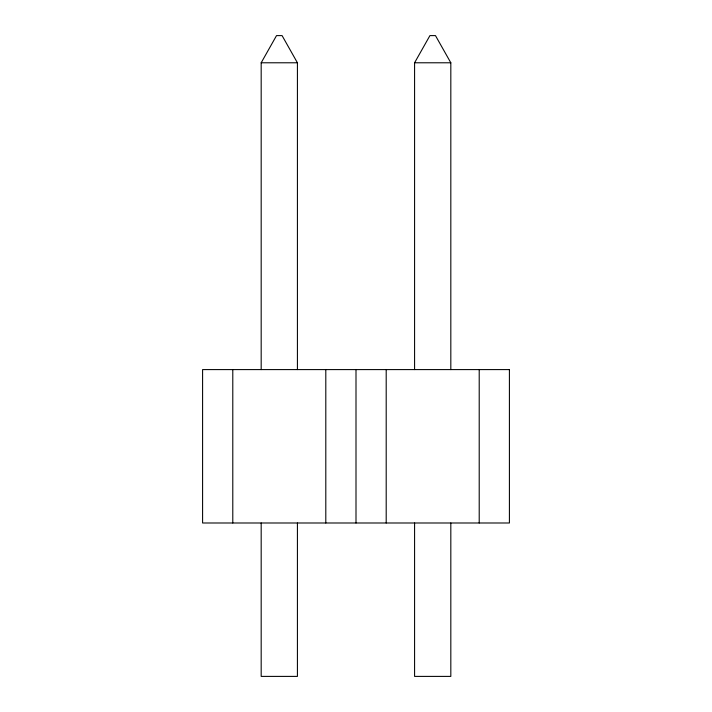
<?xml version="1.0" encoding="UTF-8"?>
<svg xmlns="http://www.w3.org/2000/svg" width="712" height="712" viewBox="0 0 712 712"><rect width="100%" height="100%" fill="white"/><g stroke="black" fill="none" stroke-linecap="round" stroke-linejoin="round"><path stroke-width="1.07" d="M261.179 369.59L261.179 62.781L276.523 35.6L282.077 35.6L297.42 62.781L297.42 369.59M414.58 369.59L414.58 62.781L429.923 35.6L435.477 35.6L450.821 62.781L450.821 369.59M261.179 62.781L297.42 62.781M414.58 62.781L450.821 62.781M479.212 369.59L479.212 522.991M450.821 522.991L450.821 676.4L414.58 676.4L414.58 522.991M386.198 369.59L386.198 522.991M356 369.59L356 522.991M325.802 369.59L325.802 522.991M297.42 522.991L297.42 676.4L261.179 676.4L261.179 522.991M232.788 369.59L232.788 522.991M509.409 369.59L202.591 369.59L202.591 522.991L509.409 522.991L509.409 369.59"/></g></svg>
